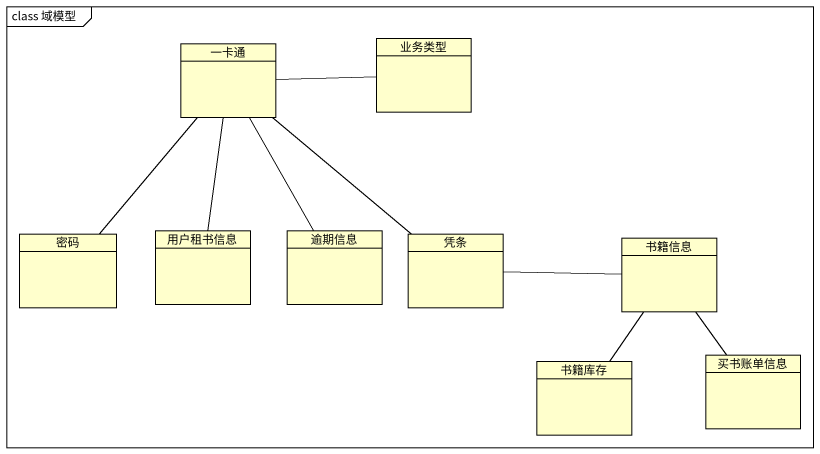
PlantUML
@startuml
mainframe class 域模型
hide circle
hide empty members
class 一卡通
class 业务类型
class 密码
class 用户租书信息
class 逾期信息
class 凭条
class 书籍信息
class 书籍库存
class 买书账单信息
一卡通 -right- 业务类型
一卡通 -- 密码
一卡通 -- 用户租书信息
一卡通 -- 逾期信息
一卡通 -- 凭条
凭条 -right- 书籍信息
书籍信息 -- 书籍库存
买书账单信息 -up- 书籍信息
@enduml
